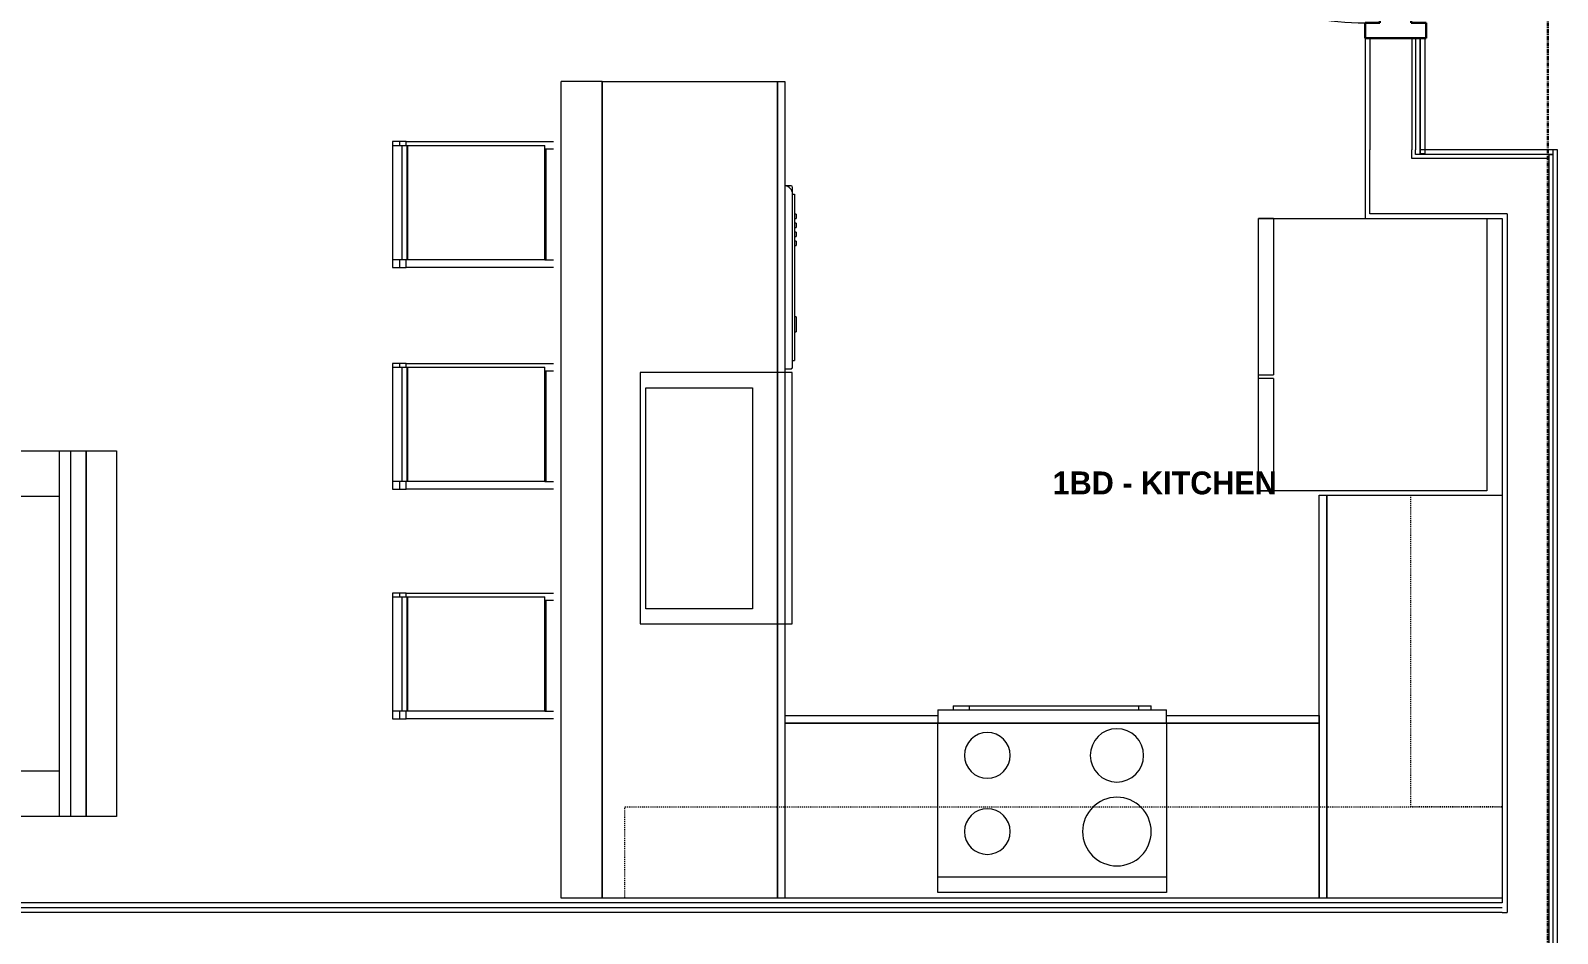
# Model space of a CAD drawing. Header units: inches. Extents: x -4093 to -1777, y 9773 to 12264.
# Drawn here: x -3680.4 to -3480, y 10550.4 to 10668.9 of the extents above; entities that cross this region are included whole.
import ezdxf

# ---------------------------------------------------------------- set-up
doc = ezdxf.new("R2010")
doc.units = ezdxf.units.IN
doc.header["$MEASUREMENT"] = 0
doc.linetypes.add('Dash', pattern=[0.25, 0.125, -0.125])
doc.linetypes.add('Grid Line 1_2_', pattern=[0.875, 0.5, -0.125, 0.125, -0.125])
for name, color, linetype, lineweight in [('0-1', 7, 'Continuous', 5), ('0-2', 7, 'Continuous', 9), ('A-AREA-IDEN', 2, 'Continuous', 9), ('A-DOOR-1', 7, 'Continuous', 9), ('A-DOOR-2', 10, 'Continuous', 30), ('A-DOOR-FRAM-1', 10, 'Continuous', 30), ('A-WALL-1', 7, 'Continuous', 9), ('A-WALL-2', 250, 'Continuous', 18), ('I-FURN', 30, 'Continuous', 9), ('I-FURN-1', 7, 'Continuous', 9), ('I-WALL-1', 7, 'Continuous', 9), ('P-SANR-FIXT-1', 7, 'Continuous', 9), ('Q-CASE-1', 7, 'Continuous', 9), ('Q-CASE-HDLN-1', 7, 'Dash', 9), ('Q-SPCQ-1', 7, 'Continuous', 9), ('S-GRID-1', 1, 'Grid Line 1_2_', 30)]:
    doc.layers.add(name, color=color, linetype=linetype, lineweight=lineweight)
doc.styles.add('Century Gothic_B', font='GOTHICB.TTF', dxfattribs={"height": 3})

# ---------------------------------------------------------------- blocks, each defined once
blk = doc.blocks.new('Couch-Both_Arms-Generic - 2-1523460-BACKGROUND - 1ST FLOOR')
at = {"layer": 'I-FURN'}
for p, q in [((-18, 18.5), (18, 18.5)), ((-18, 17.5), (-18, 18.5)), ((18, 18.5), (18, 17.5)), ((-24, 17.5), (-18, 17.5)), ((-24, -10), (-24, 17.5)), ((-18, 17.5), (-18, -10)), ((18, 17.5), (24, 17.5)), ((18, -10), (18, 17.5)), ((24, 17.5), (24, -10)), ((-24, -10), (24, -10)), ((-24, -13.5), (-24, -10)), ((24, -10), (24, -13.5)), ((-24, -11.5), (24, -11.5)), ((-24, -13.5), (24, -13.5)), ((24, -13.5), (-24, -13.5))]:
    blk.add_line(p, q, dxfattribs=at)
at = {"layer": 'I-FURN-1'}
for p, q in [((-24, -17.5), (-24, -13.5)), ((24, -13.5), (24, -17.5)), ((24, -17.5), (-24, -17.5))]:
    blk.add_line(p, q, dxfattribs=at)
blk = doc.blocks.new('Bar_Stool_6722_1_ - Bar_Stool_6722_1_-V3-BACKGROUND - 1ST FLOOR')
at = {"layer": 'I-FURN-1'}
for p, q in [((1, 0), (0, 0)), ((0, 0), (0, -0.98)), ((0, -0.98), (1, -0.98)), ((0, -0.98), (0, -1.78)), ((0, -1.78), (1, -1.78)), ((0, -17.72), (0, -1.78)), ((1, -1.24), (1, 0)), ((16, 0), (1, 0)), ((1, -1.91), (1, -1.24)), ((16, -1.24), (1, -1.24)), ((1, -1.91), (16, -1.91)), ((1, -2.03), (1, -1.91)), ((16.5, 0), (16, 0)), ((16, 0), (16, -1.24)), ((16, -0.98), (16.5, -0.98)), ((16, -1.24), (16, -1.91)), ((16, -1.78), (16.5, -1.78)), ((16, -1.91), (16, -2.03)), ((16.5, -0.98), (16.5, 0)), ((16.5, -1.78), (16.5, -0.98)), ((16.5, -1.78), (16.5, -17.72)), ((1, -17.63), (1, -2.03)), ((1, -2.03), (16, -2.03)), ((16, -2.03), (16, -17.63)), ((0, -19.21), (0, -17.72)), ((1, -19.89), (1, -17.63)), ((16, -17.63), (16, -19.89)), ((16.5, -17.72), (16.5, -19.21)), ((0, -21.11), (0, -19.21)), ((1, -19.99), (1, -19.89)), ((1, -19.99), (1, -20.06)), ((1, -20), (16, -20)), ((15.5, -20.06), (15.5, -19.99)), ((16, -19.89), (16, -19.99)), ((16.5, -19.21), (16.5, -21.11)), ((1, -20.06), (1, -20.14)), ((15.5, -20.14), (1, -20.14)), ((1, -20.14), (1, -21.11)), ((15.5, -20.14), (15.5, -20.06)), ((15.5, -21.11), (15.5, -20.14))]:
    blk.add_line(p, q, dxfattribs=at)
blk = doc.blocks.new('OD_CW_Upper Cabinet - OD_CW_Upper Cabinet-4366989-BACKGROUND - 1ST FLOOR')
at = {"layer": 'Q-CASE-HDLN-1'}
for p, q in [((0.74, -24), (0.74, -12)), ((0.74, -12), (115.86, -12)), ((115.86, -12), (115.86, -24)), ((115.86, -24), (0.74, -24))]:
    blk.add_line(p, q, dxfattribs=at)
blk = doc.blocks.new('OD_CW_Base Cabinet - OD_CW_Base Cabinet-V60-BACKGROUND - 1ST FLOOR')
at = {"layer": 'Q-CASE-1'}
for p, q in [((0.74, 0), (20.8, 0)), ((0.74, 0), (20.8, 0)), ((20.8, -1), (0.74, -1)), ((0.74, -1), (20.8, -1)), ((50.8, 0), (70.86, 0)), ((50.8, 0), (70.86, 0)), ((70.86, -1), (50.8, -1)), ((50.8, -1), (70.86, -1)), ((70.86, 0), (70.86, -24)), ((70.86, 0), (70.86, -1)), ((70.86, -1), (70.86, -24)), ((70.86, -24), (0.74, -24)), ((70.86, -24), (0.74, -24))]:
    blk.add_line(p, q, dxfattribs=at)
blk = doc.blocks.new('OD_CW_Base Cabinet - OD_CW_Base Cabinet-V61-BACKGROUND - 1ST FLOOR')
at = {"layer": 'Q-CASE-1'}
for p, q in [((0.74, 0), (107.93, 0)), ((0.74, -24), (0.74, 0)), ((107.93, 0), (107.93, -24)), ((107.93, -24), (0.74, -24))]:
    blk.add_line(p, q, dxfattribs=at)
blk = doc.blocks.new('OD_CW_Upper Cabinet - OD_CW_Upper Cabinet-4366990-BACKGROUND - 1ST FLOOR')
at = {"layer": 'Q-CASE-HDLN-1'}
for p, q in [((0.74, -24), (0.74, -12)), ((0.74, -12), (41.64, -12)), ((41.64, -12), (41.64, -24)), ((41.64, -24), (0.74, -24))]:
    blk.add_line(p, q, dxfattribs=at)
blk = doc.blocks.new('OD_CW_Base Cabinet - OD_CW_Base Cabinet-V62-BACKGROUND - 1ST FLOOR')
at = {"layer": 'Q-CASE-1'}
for p, q in [((0.74, -24), (0.74, 0)), ((0.74, 0), (53.64, 0)), ((0.74, -1), (0.74, 0)), ((0.74, 0), (53.64, 0)), ((53.64, -1), (0.74, -1)), ((0.74, -24), (0.74, -1)), ((0.74, -1), (53.64, -1)), ((53.64, 0), (53.64, -24)), ((53.64, 0), (53.64, -1)), ((53.64, -1), (53.64, -24))]:
    blk.add_line(p, q, dxfattribs=at)
blk = doc.blocks.new('Refrigerator_-_Side-by-Side_6047 - 36_ X 30_-1372843-BACKGROUND - 1ST FLOOR')
at = {"layer": 'Q-SPCQ-1'}
for p, q in [((-17.88, 15.58), (17.87, 15.58)), ((-17.88, -14.42), (-17.88, 15.58)), ((-17.88, 15.58), (-3.13, 15.58)), ((-17.88, 15.58), (-17.88, 13.58)), ((-3.13, 13.58), (-3.13, 15.58)), ((-2.63, 15.58), (17.87, 15.58)), ((-2.63, 15.58), (-2.63, 13.58)), ((17.87, 15.58), (17.87, -14.42)), ((17.87, 13.58), (17.87, 15.58)), ((-3.13, 13.58), (-17.88, 13.58)), ((17.87, 13.58), (-2.63, 13.58)), ((17.87, -14.42), (-17.88, -14.42))]:
    blk.add_line(p, q, dxfattribs=at)
blk = doc.blocks.new('Dishwasher_15404 - 34_ counter-547918-BACKGROUND - 1ST FLOOR')
at = {"layer": 'Q-SPCQ-1'}
for p, q in [((23.68, 24), (22.88, 24)), ((23.87, 22.93), (23.87, 23.8)), ((23.87, 0.2), (23.87, 22.93)), ((23.87, 22.91), (24.12, 22.91)), ((24.12, 22.91), (24.12, 1.09)), ((24.37, 20.28), (24.12, 20.28)), ((24.37, 20.28), (24.37, 19.69)), ((24.12, 19.69), (24.37, 19.69)), ((24.37, 19.1), (24.12, 19.1)), ((24.12, 18.51), (24.37, 18.51)), ((24.37, 19.1), (24.37, 18.51)), ((24.37, 17.92), (24.12, 17.92)), ((24.12, 17.33), (24.37, 17.33)), ((24.37, 16.74), (24.12, 16.74)), ((24.12, 16.15), (24.37, 16.15)), ((24.37, 17.92), (24.37, 17.33)), ((24.37, 16.74), (24.37, 16.15)), ((24.37, 6.79), (24.12, 6.79)), ((24.37, 6.79), (24.37, 5.81)), ((24.12, 4.82), (24.37, 4.82)), ((24.37, 5.81), (24.37, 4.82)), ((23.87, 1.09), (24.12, 1.09)), ((22.88, 0), (23.68, 0))]:
    blk.add_line(p, q, dxfattribs=at)
for centre, radius, start, end in [((22.8, 22.93), 1.07, 360, 86.115), ((23.68, 23.8), 0.197, 0, 90), ((23.68, 0.2), 0.197, 270, 360), ((23.68, 0.2), 0.197, 285, 345)]:
    blk.add_arc(centre, radius, start, end, dxfattribs=at)
blk = doc.blocks.new('Range - 24_ x 30_-2320547-BACKGROUND - 1ST FLOOR')
at = {"layer": 'Q-SPCQ-1'}
for p, q in [((0, 22), (0, 24)), ((0, 24), (30, 24)), ((30, 24), (30, 22)), ((0, 1.75), (0, 22)), ((0, 22), (30, 22)), ((30, 22), (30, 1.75)), ((30, 1.75), (0, 1.75)), ((0, 1.75), (30, 1.75)), ((0, 1.75), (0, 0)), ((30, 0), (30, 1.75)), ((30, 0), (0, 0)), ((2, 0), (2, -0.5)), ((3.61, -0.5), (2, -0.5)), ((3.61, 0), (3.61, -0.5)), ((25.87, -0.5), (3.61, -0.5)), ((25.87, -0.5), (25.87, 0)), ((28, -0.5), (25.87, -0.5)), ((28, -0.5), (28, 0))]:
    blk.add_line(p, q, dxfattribs=at)
for centre, radius, start, end in [((6.5, 16), 4.5, 0, 180), ((23.5, 16), 3, 0, 180), ((6.5, 16), 4.5, 180, 360), ((23.5, 16), 3, 180, 360), ((6.5, 6), 3.5, 0, 180), ((23.5, 6), 3, 0, 180), ((6.5, 6), 3.5, 180, 360), ((23.5, 6), 3, 180, 360)]:
    blk.add_arc(centre, radius, start, end, dxfattribs=at)
blk = doc.blocks.new('Stainless Steel Farmhous Kitchen Sink - Stainless Steel Farmhous Kitchen Sink-2443921-BACKGROUND - 1ST FLOOR')
at = {"layer": 'P-SANR-FIXT-1'}
for p, q in [((0, -2.25), (-33, -2.25)), ((-33, -2.25), (-33, -22.2)), ((-31, -16.96), (-31, -3)), ((-31, -3), (-2, -3)), ((-2, -3), (-2, -16.96)), ((0, -22.2), (0, -2.25)), ((-2, -16.96), (-31, -16.96)), ((-33, -22.2), (0, -22.2))]:
    blk.add_line(p, q, dxfattribs=at)
blk = doc.blocks.new('CTR - 1st Phase - Unit Layouts_rvt-1-BACKGROUND - 1ST FLOOR')
at = {"layer": 'A-WALL-1'}
for p, q in [((-3610.8, 10555.06), (-3610.8, 10662.25)), ((-3605.42, 10662.25), (-3610.8, 10662.25)), ((-3605.42, 10662.25), (-3605.42, 10555.06)), ((-3605.42, 10555.06), (-3610.8, 10555.06))]:
    blk.add_line(p, q, dxfattribs=at)
at = {"layer": 'Q-CASE-1'}
for p, q in [((-3605.42, 10662.25), (-3582.42, 10662.25)), ((-3605.42, 10555.06), (-3605.42, 10662.25)), ((-3582.42, 10662.25), (-3582.42, 10555.06)), ((-3582.42, 10662.25), (-3581.42, 10662.25)), ((-3582.42, 10555.06), (-3582.42, 10662.25)), ((-3581.42, 10662.25), (-3581.42, 10555.06)), ((-3582.42, 10555.06), (-3605.42, 10555.06)), ((-3581.42, 10555.06), (-3582.42, 10555.06))]:
    blk.add_line(p, q, dxfattribs=at)
at = {"layer": '0-2'}
for name, p, rotation in [('OD_CW_Base Cabinet - OD_CW_Base Cabinet-V61-BACKGROUND - 1ST FLOOR', (-3581.42, 10662.99), 269.9999999999981), ('Bar_Stool_6722_1_ - Bar_Stool_6722_1_-V3-BACKGROUND - 1ST FLOOR', (-3632.92, 10637.86), 89.9999999999066), ('Refrigerator_-_Side-by-Side_6047 - 36_ X 30_-1372843-BACKGROUND - 1ST FLOOR', (-3503.72, 10626.4), 90.0000000000005), ('Bar_Stool_6722_1_ - Bar_Stool_6722_1_-V3-BACKGROUND - 1ST FLOOR', (-3632.92, 10608.74), 89.9999999999066), ('Stainless Steel Farmhous Kitchen Sink - Stainless Steel Farmhous Kitchen Sink-2443921-BACKGROUND - 1ST FLOOR', (-3602.66, 10624.06), 90.00000000000027), ('Couch-Both_Arms-Generic - 2-1523460-BACKGROUND - 1ST FLOOR', (-3686.63, 10589.79), 90.00000000003507), ('OD_CW_Base Cabinet - OD_CW_Base Cabinet-V62-BACKGROUND - 1ST FLOOR', (-3511.3, 10554.33), 89.99999999999834), ('OD_CW_Upper Cabinet - OD_CW_Upper Cabinet-4366990-BACKGROUND - 1ST FLOOR', (-3511.3, 10566.33), 90.00000000000402), ('Bar_Stool_6722_1_ - Bar_Stool_6722_1_-V3-BACKGROUND - 1ST FLOOR', (-3632.92, 10578.62), 89.9999999999066), ('Range - 24_ x 30_-2320547-BACKGROUND - 1ST FLOOR', (-3531.36, 10579.81), 180)]:
    blk.add_blockref(name, p, dxfattribs=dict(at, rotation=rotation))
for name, p in [('Dishwasher_15404 - 34_ counter-547918-BACKGROUND - 1ST FLOOR', (-3604.3, 10624.56)), ('OD_CW_Base Cabinet - OD_CW_Base Cabinet-V60-BACKGROUND - 1ST FLOOR', (-3582.16, 10579.06)), ('OD_CW_Upper Cabinet - OD_CW_Upper Cabinet-4366989-BACKGROUND - 1ST FLOOR', (-3603.16, 10579.06))]:
    blk.add_blockref(name, p, dxfattribs=at)
blk = doc.blocks.new('HOLLOW METAL - UNIT DOOR-2191978-BACKGROUND - 1ST FLOOR')
at = {"layer": 'A-DOOR-1'}
blk.add_arc((18, 3.875), 36, 90, 180, dxfattribs=at)
at = {"layer": 'A-DOOR-2'}
for p, q in [((18, 39.875), (16.25, 39.875)), ((16.25, 39.875), (16.25, 3.875)), ((18, 3.875), (18, 39.875)), ((16.25, 3.875), (18, 3.875))]:
    blk.add_line(p, q, dxfattribs=at)
at = {"layer": 'A-DOOR-FRAM-1'}
for p, q in [((-18, 3.875), (-20, 3.875)), ((-20, 3.875), (-20, -4.125)), ((-18, 1.9375), (-18, 3.875)), ((18, 3.875), (18, 1.9375)), ((20, 3.875), (18, 3.875)), ((20, -4.125), (20, 3.875)), ((-17.375, 1.9375), (-18, 1.9375)), ((-17.375, -2.1875), (-17.375, 1.9375)), ((18, 1.9375), (17.375, 1.9375)), ((17.375, 1.9375), (17.375, -2.1875)), ((-18, -4.125), (-18, -2.1875)), ((-18, -2.1875), (-17.375, -2.1875)), ((17.375, -2.1875), (18, -2.1875)), ((18, -2.1875), (18, -4.125)), ((-20, -4.125), (-18, -4.125)), ((18, -4.125), (20, -4.125))]:
    blk.add_line(p, q, dxfattribs=at)
blk = doc.blocks.new('CTR - 1st Phase - Common Walls_rvt-1-BACKGROUND - 1ST FLOOR')
at = {"layer": 'A-WALL-2'}
for p, q in [((-3504.67, 10667.94), (-3504.67, 10653.28)), ((-3499.17, 10667.94), (-3499.17, 10653.28)), ((-3498.67, 10667.94), (-3498.67, 10653.28)), ((-3504.67, 10652.15), (-3504.67, 10653.28)), ((-3504.67, 10644.9), (-3504.67, 10652.15)), ((-3499.17, 10652.65), (-3499.17, 10653.28)), ((-3499.17, 10652.15), (-3499.17, 10652.65)), ((-3481.17, 10652.15), (-3499.17, 10652.15)), ((-3498.67, 10652.65), (-3498.67, 10653.28)), ((-3498.05, 10652.65), (-3498.67, 10652.65)), ((-3498.05, 10652.65), (-3498.67, 10652.65)), ((-3498.05, 10652.65), (-3498.05, 10653.28)), ((-3481.17, 10652.65), (-3498.05, 10652.65)), ((-3481.17, 10652.65), (-3480.67, 10652.65)), ((-3481.17, 10652.65), (-3481.17, 10652.15)), ((-3480.67, 10652.65), (-3481.17, 10652.65)), ((-3481.17, 10652.15), (-3481.17, 10644.9)), ((-3480.67, 10653.28), (-3480.67, 10652.65)), ((-3480.67, 10652.65), (-3480.67, 10644.28)), ((-3486.67, 10644.9), (-3504.67, 10644.9)), ((-3486.67, 10644.9), (-3486.67, 10644.28)), ((-3486.67, 10644.28), (-3486.67, 10553.19)), ((-3481.17, 10644.9), (-3481.17, 10644.28)), ((-3481.17, 10644.28), (-3481.17, 10418.16)), ((-3480.67, 10644.28), (-3480.67, 10418.16)), ((-3487.3, 10553.81), (-3823.82, 10553.81)), ((-3487.3, 10553.19), (-3823.82, 10553.19)), ((-3487.3, 10553.19), (-3486.67, 10553.19))]:
    blk.add_line(p, q, dxfattribs=at)
at = {"layer": 'I-WALL-1'}
for p, q in [((-3505.3, 10667.94), (-3505.3, 10653.28)), ((-3498.05, 10653.28), (-3498.05, 10667.94)), ((-3498.05, 10667.94), (-3498.05, 10652.78)), ((-3497.42, 10652.78), (-3497.42, 10667.94)), ((-3505.3, 10653.28), (-3505.3, 10644.9)), ((-3480.67, 10653.28), (-3498.05, 10653.28)), ((-3498.05, 10652.78), (-3497.42, 10652.78)), ((-3480.05, 10653.28), (-3480.67, 10653.28)), ((-3480.05, 10644.28), (-3480.05, 10653.28)), ((-3505.3, 10644.9), (-3505.3, 10644.28)), ((-3489.3, 10644.28), (-3487.3, 10644.28)), ((-3487.3, 10644.28), (-3487.3, 10554.44)), ((-3480.05, 10418.16), (-3480.05, 10644.28)), ((-3487.3, 10554.44), (-3823.82, 10554.44))]:
    blk.add_line(p, q, dxfattribs=at)
at = {"layer": '0-2', "rotation": 89.99999999998808}
blk.add_blockref('HOLLOW METAL - UNIT DOOR-2191978-BACKGROUND - 1ST FLOOR', (-3501.42, 10687.94), dxfattribs=at)
blk = doc.blocks.new('CTR - 1st Phase - Structure_rvt-1-BACKGROUND - 1ST FLOOR')
at = {"layer": 'S-GRID-1'}
blk.add_line((-3481.32, 9772.61), (-3481.32, 12247.5), dxfattribs=at)

msp = doc.modelspace()

# ---------------------------------------------------------------- block references
at = {"layer": '0-1'}
for name in ['CTR - 1st Phase - Structure_rvt-1-BACKGROUND - 1ST FLOOR', 'CTR - 1st Phase - Common Walls_rvt-1-BACKGROUND - 1ST FLOOR', 'CTR - 1st Phase - Unit Layouts_rvt-1-BACKGROUND - 1ST FLOOR']:
    msp.add_blockref(name, (0, 0), dxfattribs=at)

# ---------------------------------------------------------------- texts
at = {"layer": 'A-AREA-IDEN', "insert": (-3546.29, 10611.07), "char_height": 3, "width": 35.451, "attachment_point": 1, "style": 'Century Gothic_B'}
msp.add_mtext('1BD - KITCHEN', dxfattribs=at)

doc.saveas('drawing.dxf')
